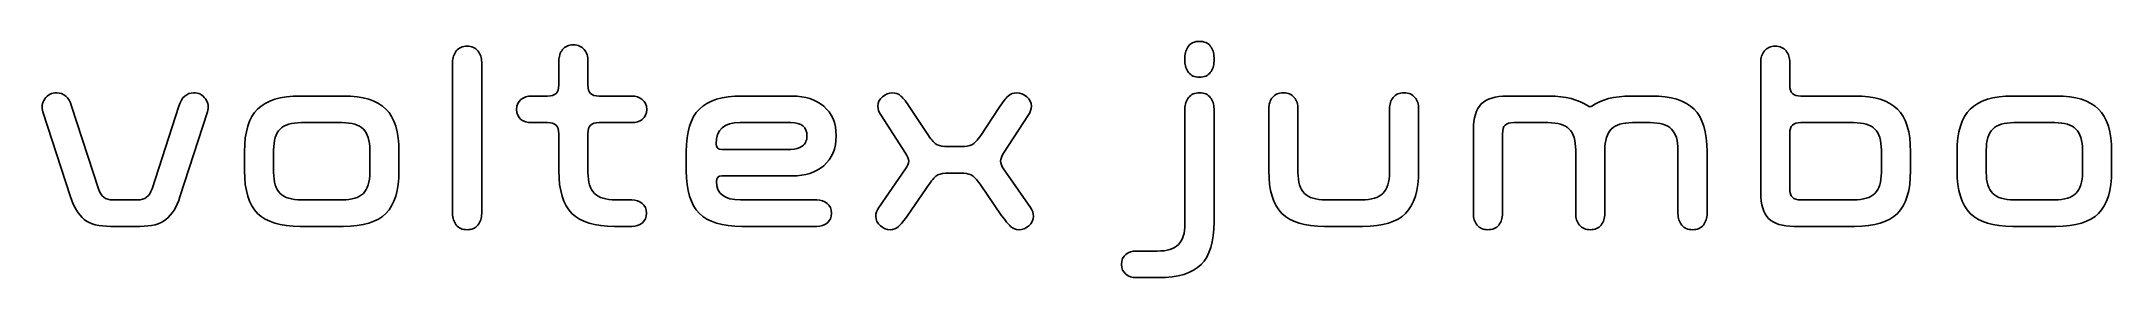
# Model space of a CAD drawing. Extents: x 11 to 161, y 275 to 292.
import ezdxf

# ---------------------------------------------------------------- set-up
doc = ezdxf.new("R2010")
doc.units = 0
doc.layers.add('图层_1', color=7, linetype='CONTINUOUS')

msp = doc.modelspace()

# ---------------------------------------------------------------- linework, layer by layer
at = {"layer": '图层_1', "color": 7}
for points in [[(40.918745, 279.868173), (40.918745, 290.874819)], [(43.035408, 290.874819), (43.035408, 279.868173)], [(48.640335, 289.232288), (48.640335, 290.976418)], [(50.756997, 290.976418), (50.756997, 289.232288)], [(94.140131, 290.959485), (94.140131, 291.230418)], [(96.256794, 291.230418), (96.256794, 290.959485)], [(135.9823, 281.375237), (135.9823, 290.874819)], [(138.09897, 290.874819), (138.09897, 289.232288)], [(13.232788, 287.691358), (15.180117, 281.680037)], [(19.074776, 281.680037), (21.022106, 287.691358)], [(29.844353, 288.41949), (32.977013, 288.41949)], [(46.642205, 288.41949), (47.827536, 288.41949)], [(51.569796, 288.41949), (53.957391, 288.41949)], [(61.94992, 288.41949), (65.624446, 288.41949)], [(74.158838, 287.589758), (75.496568, 285.557762)], [(79.306561, 285.557762), (80.644291, 287.589758)], [(94.140131, 279.140042), (94.140131, 287.488158)], [(96.256794, 287.488158), (96.256794, 279.258575)], [(100.23612, 282.983901), (100.23612, 287.488158)], [(102.35278, 287.488158), (102.35278, 282.865368)], [(109.00757, 282.865368), (109.00757, 287.488158)], [(111.12423, 287.488158), (111.12423, 282.983901)], [(117.54194, 288.41949), (120.60687, 288.41949)], [(126.56739, 288.41949), (128.04059, 288.41949)], [(138.91176, 288.41949), (142.82336, 288.41949)], [(154.30415, 288.41949), (157.43681, 288.41949)], [(13.148121, 281.087371), (11.149992, 287.268026)], [(23.104902, 287.268026), (21.106772, 281.087371)], [(32.892347, 286.489094), (29.929019, 286.489094)], [(47.827536, 286.489094), (46.642205, 286.489094)], [(53.957391, 286.489094), (51.569796, 286.489094)], [(65.505913, 286.489094), (61.814454, 286.489094)], [(73.837105, 284.270831), (72.042175, 287.047893)], [(82.760954, 287.047893), (80.966024, 284.270831)], [(115.10355, 279.868173), (115.10355, 285.981095)], [(120.52221, 286.489094), (118.03301, 286.489094)], [(127.95592, 286.489094), (126.66899, 286.489094)], [(142.73869, 286.489094), (138.91176, 286.489094)], [(157.35214, 286.489094), (154.38881, 286.489094)], [(25.797294, 282.983901), (25.797294, 284.372431)], [(27.913957, 284.490964), (27.913957, 282.865368)], [(34.90741, 282.865368), (34.90741, 284.490964)], [(37.024072, 284.372431), (37.024072, 282.983901)], [(48.640335, 282.983901), (48.640335, 285.676295)], [(50.756997, 285.676295), (50.756997, 282.865368)], [(57.902861, 282.983901), (57.902861, 284.372431)], [(60.476723, 284.541764), (65.505913, 284.541764)], [(76.918965, 284.744964), (77.884164, 284.744964)], [(117.22021, 285.676295), (117.22021, 279.868173)], [(122.53727, 279.868173), (122.53727, 284.490964)], [(124.65393, 284.490964), (124.65393, 279.868173)], [(129.97099, 279.868173), (129.97099, 284.490964)], [(132.08765, 284.372431), (132.08765, 279.868173)], [(138.09897, 285.676295), (138.09897, 281.680037)], [(144.75375, 282.865368), (144.75375, 284.490964)], [(146.87042, 284.372431), (146.87042, 282.983901)], [(150.25709, 282.983901), (150.25709, 284.372431)], [(152.37375, 284.490964), (152.37375, 282.865368)], [(159.3672, 282.865368), (159.3672, 284.490964)], [(161.48386, 284.372431), (161.48386, 282.983901)], [(71.889775, 280.308439), (73.837105, 283.119367)], [(80.966024, 283.119367), (82.913354, 280.308439)], [(65.624446, 282.611368), (60.493656, 282.611368)], [(75.547368, 282.001769), (74.006438, 279.766574)], [(77.833364, 282.814568), (76.969765, 282.814568)], [(80.796691, 279.766574), (79.255761, 282.001769)], [(16.246915, 280.867238), (18.007978, 280.867238)], [(29.929019, 280.867238), (32.892347, 280.867238)], [(52.77206, 280.867238), (53.940458, 280.867238)], [(61.84832, 280.867238), (67.385509, 280.867238)], [(104.36785, 280.867238), (106.99251, 280.867238)], [(138.91176, 280.867238), (142.73869, 280.867238)], [(154.38881, 280.867238), (157.35214, 280.867238)], [(18.194245, 278.936842), (16.060649, 278.936842)], [(32.977013, 278.936842), (29.844353, 278.936842)], [(53.940458, 278.936842), (52.687393, 278.936842)], [(67.385509, 278.936842), (61.94992, 278.936842)], [(107.07718, 278.936842), (104.28318, 278.936842)], [(142.82336, 278.936842), (138.4207, 278.936842)], [(157.43681, 278.936842), (154.30415, 278.936842)], [(90.601071, 277.141912), (92.125068, 277.141912)], [(92.209735, 275.211516), (90.601071, 275.211516)]]:
    msp.add_lwpolyline(points, dxfattribs=at)
for points in [[(43.035408, 290.874819)], [(96.256794, 291.230418)], [(138.09897, 290.874819)], [(96.256794, 287.488158)], [(142.73869, 286.489094)], [(60.476723, 284.541764)], [(124.65393, 284.490964)], [(19.074776, 281.680037)], [(60.087257, 282.204969)], [(77.833364, 282.814568)], [(29.929019, 280.867238)], [(154.38881, 280.867238)], [(32.977013, 278.936842)], [(53.940458, 278.936842)], [(107.07718, 278.936842)], [(157.43681, 278.936842)]]:
    msp.add_lwpolyline(points, close=True, dxfattribs=at)
for points in [[(41.189678, 291.70455), (41.3703, 291.930328), (41.629944, 292.043216), (41.96861, 292.043216)], [(41.96861, 292.043216), (42.318565, 292.043216), (42.583853, 291.930328), (42.764475, 291.70455)], [(48.911268, 291.80615), (49.091889, 292.031927), (49.351533, 292.144816), (49.690199, 292.144816)], [(49.690199, 292.144816), (50.040154, 292.144816), (50.305443, 292.031927), (50.486064, 291.80615)], [(94.140131, 291.230418), (94.140131, 291.557795), (94.230442, 291.834372), (94.411064, 292.06015)], [(94.411064, 292.06015), (94.591686, 292.285927), (94.85133, 292.398816), (95.189996, 292.398816)], [(95.189996, 292.398816), (95.539951, 292.398816), (95.805239, 292.285927), (95.985861, 292.06015)], [(95.985861, 292.06015), (96.166483, 291.834372), (96.256794, 291.557795), (96.256794, 291.230418)], [(136.25324, 291.70455), (136.43386, 291.930328), (136.693503, 292.043216), (137.03217, 292.043216)], [(137.03217, 292.043216), (137.382123, 292.043216), (137.64741, 291.930328), (137.82803, 291.70455)], [(40.918745, 290.874819), (40.918745, 291.202196), (41.009056, 291.478773), (41.189678, 291.70455)], [(42.764475, 291.70455), (42.945097, 291.478773), (43.035408, 291.202196), (43.035408, 290.874819)], [(48.640335, 290.976418), (48.640335, 291.303795), (48.730646, 291.580373), (48.911268, 291.80615)], [(50.486064, 291.80615), (50.666686, 291.580373), (50.756997, 291.303795), (50.756997, 290.976418)], [(94.411064, 290.129753), (94.230442, 290.355531), (94.140131, 290.632108), (94.140131, 290.959485)], [(96.256794, 290.959485), (96.256794, 290.632108), (96.166483, 290.355531), (95.985861, 290.129753)], [(135.9823, 290.874819), (135.9823, 291.202196), (136.072613, 291.478773), (136.25324, 291.70455)], [(137.82803, 291.70455), (138.008657, 291.478773), (138.09897, 291.202196), (138.09897, 290.874819)], [(48.437135, 288.605756), (48.572602, 288.729934), (48.640335, 288.938778), (48.640335, 289.232288)], [(50.756997, 289.232288), (50.756997, 288.938778), (50.819086, 288.729934), (50.943264, 288.605756)], [(95.189996, 289.791087), (94.85133, 289.791087), (94.591686, 289.903976), (94.411064, 290.129753)], [(95.985861, 290.129753), (95.805239, 289.903976), (95.539951, 289.791087), (95.189996, 289.791087)], [(138.09897, 289.232288), (138.09897, 288.938778), (138.161057, 288.729934), (138.28523, 288.605756)], [(11.149992, 287.268026), (11.037103, 287.61798), (11.082259, 287.934069), (11.285458, 288.21629)], [(11.285458, 288.21629), (11.499947, 288.509801), (11.787813, 288.656556), (12.149056, 288.656556)], [(12.149056, 288.656556), (12.657055, 288.656556), (13.018299, 288.334824), (13.232788, 287.691358)], [(21.022106, 287.691358), (21.236594, 288.334824), (21.597838, 288.656556), (22.105837, 288.656556)], [(22.105837, 288.656556), (22.46708, 288.656556), (22.749302, 288.509801), (22.952502, 288.21629)], [(22.952502, 288.21629), (23.166991, 287.934069), (23.217791, 287.61798), (23.104902, 287.268026)], [(25.797294, 284.372431), (25.797294, 285.806117), (26.113382, 286.839048), (26.745559, 287.471225)], [(26.745559, 287.471225), (27.377736, 288.103402), (28.410667, 288.41949), (29.844353, 288.41949)], [(32.977013, 288.41949), (34.4107, 288.41949), (35.443631, 288.103402), (36.075807, 287.471225)], [(36.075807, 287.471225), (36.707984, 286.839048), (37.024072, 285.806117), (37.024072, 284.372431)], [(45.575407, 287.454292), (45.575407, 287.77038), (45.677007, 288.007446), (45.880207, 288.16549)], [(45.880207, 286.72616), (45.677007, 286.895493), (45.575407, 287.138203), (45.575407, 287.454292)], [(45.880207, 288.16549), (46.094696, 288.334823), (46.348695, 288.41949), (46.642205, 288.41949)], [(47.827536, 288.41949), (48.109758, 288.41949), (48.312958, 288.481579), (48.437135, 288.605756)], [(50.943264, 288.605756), (51.067441, 288.481579), (51.276285, 288.41949), (51.569796, 288.41949)], [(53.957391, 288.41949), (54.250902, 288.41949), (54.499257, 288.334823), (54.702456, 288.16549)], [(54.702456, 288.16549), (54.916945, 288.007446), (55.024189, 287.77038), (55.024189, 287.454292)], [(55.024189, 287.454292), (55.024189, 287.138203), (54.916945, 286.895493), (54.702456, 286.72616)], [(57.902861, 284.372431), (57.902861, 285.806117), (58.218949, 286.839048), (58.851126, 287.471225)], [(58.851126, 287.471225), (59.483303, 288.103402), (60.516234, 288.41949), (61.94992, 288.41949)], [(65.624446, 288.41949), (66.550133, 288.41949), (67.306487, 288.171135), (67.893508, 287.674425)], [(67.893508, 287.674425), (68.491818, 287.177715), (68.790973, 286.460872), (68.790973, 285.523896)], [(71.822042, 287.674425), (71.822042, 287.956646), (71.934931, 288.188068), (72.160708, 288.36869)], [(72.042175, 287.047893), (71.89542, 287.262381), (71.822042, 287.471225), (71.822042, 287.674425)], [(72.160708, 288.36869), (72.386485, 288.560601), (72.623552, 288.656556), (72.871907, 288.656556)], [(72.871907, 288.656556), (73.120262, 288.656556), (73.329106, 288.577534), (73.498439, 288.41949)], [(73.498439, 288.41949), (73.679061, 288.261446), (73.899194, 287.984869), (74.158838, 287.589758)], [(80.644291, 287.589758), (80.903935, 287.984869), (81.118424, 288.261446), (81.287757, 288.41949)], [(81.287757, 288.41949), (81.468379, 288.577534), (81.682867, 288.656556), (81.931222, 288.656556)], [(81.931222, 288.656556), (82.179577, 288.656556), (82.416644, 288.560601), (82.642421, 288.36869)], [(82.642421, 288.36869), (82.868198, 288.188068), (82.981087, 287.956646), (82.981087, 287.674425)], [(82.981087, 287.674425), (82.981087, 287.471225), (82.907709, 287.262381), (82.760954, 287.047893)], [(94.140131, 287.488158), (94.140131, 287.815536), (94.230442, 288.092113), (94.411064, 288.31789)], [(94.411064, 288.31789), (94.591686, 288.543668), (94.856974, 288.656556), (95.206929, 288.656556)], [(95.206929, 288.656556), (95.545595, 288.656556), (95.805239, 288.543668), (95.985861, 288.31789)], [(95.985861, 288.31789), (96.166483, 288.092113), (96.256794, 287.815536), (96.256794, 287.488158)], [(100.23612, 287.488158), (100.23612, 287.815536), (100.326433, 288.092113), (100.50706, 288.31789)], [(100.50706, 288.31789), (100.68768, 288.543668), (100.947323, 288.656556), (101.28599, 288.656556)], [(101.28599, 288.656556), (101.635943, 288.656556), (101.90123, 288.543668), (102.08185, 288.31789)], [(102.08185, 288.31789), (102.26247, 288.092113), (102.35278, 287.815536), (102.35278, 287.488158)], [(109.00757, 287.488158), (109.00757, 287.815536), (109.09788, 288.092113), (109.2785, 288.31789)], [(109.2785, 288.31789), (109.459127, 288.543668), (109.724417, 288.656556), (110.07437, 288.656556)], [(110.07437, 288.656556), (110.413037, 288.656556), (110.67268, 288.543668), (110.8533, 288.31789)], [(110.8533, 288.31789), (111.03392, 288.092113), (111.12423, 287.815536), (111.12423, 287.488158)], [(115.10355, 285.981095), (115.10355, 286.839049), (115.29546, 287.459936), (115.67928, 287.843758)], [(115.67928, 287.843758), (116.0631, 288.227579), (116.683987, 288.41949), (117.54194, 288.41949)], [(120.60687, 288.41949), (121.792203, 288.41949), (122.746113, 288.171135), (123.4686, 287.674425)], [(123.4686, 287.674425), (123.54762, 287.629269), (123.626643, 287.629269), (123.70567, 287.674425)], [(123.70567, 287.674425), (124.37171, 288.171135), (125.325617, 288.41949), (126.56739, 288.41949)], [(128.04059, 288.41949), (129.474277, 288.41949), (130.507207, 288.103402), (131.13938, 287.471225)], [(131.13938, 287.471225), (131.77156, 286.839048), (132.08765, 285.806117), (132.08765, 284.372431)], [(138.28523, 288.605756), (138.420697, 288.481579), (138.62954, 288.41949), (138.91176, 288.41949)], [(142.82336, 288.41949), (144.257047, 288.41949), (145.289977, 288.103402), (145.92215, 287.471225)], [(145.92215, 287.471225), (146.55433, 286.839048), (146.87042, 285.806117), (146.87042, 284.372431)], [(150.25709, 284.372431), (150.25709, 285.806117), (150.573177, 286.839048), (151.20535, 287.471225)], [(151.20535, 287.471225), (151.83753, 288.103402), (152.870463, 288.41949), (154.30415, 288.41949)], [(157.43681, 288.41949), (158.87049, 288.41949), (159.90342, 288.103402), (160.5356, 287.471225)], [(160.5356, 287.471225), (161.167773, 286.839048), (161.48386, 285.806117), (161.48386, 284.372431)], [(28.388089, 286.014961), (28.072001, 285.698873), (27.913957, 285.190874), (27.913957, 284.490964)], [(29.929019, 286.489094), (29.217821, 286.489094), (28.704178, 286.33105), (28.388089, 286.014961)], [(34.433277, 286.014961), (34.117189, 286.33105), (33.603546, 286.489094), (32.892347, 286.489094)], [(34.90741, 284.490964), (34.90741, 285.190874), (34.749366, 285.698873), (34.433277, 286.014961)], [(46.642205, 286.489094), (46.348695, 286.489094), (46.094696, 286.568116), (45.880207, 286.72616)], [(48.437135, 286.302827), (48.312958, 286.427005), (48.109758, 286.489094), (47.827536, 286.489094)], [(48.640335, 285.676295), (48.640335, 285.969806), (48.572602, 286.17865), (48.437135, 286.302827)], [(50.943264, 286.302827), (50.819086, 286.17865), (50.756997, 285.969806), (50.756997, 285.676295)], [(51.569796, 286.489094), (51.276285, 286.489094), (51.067441, 286.427005), (50.943264, 286.302827)], [(54.702456, 286.72616), (54.499257, 286.568116), (54.250902, 286.489094), (53.957391, 286.489094)], [(61.814454, 286.489094), (60.651701, 286.489094), (60.070324, 285.97545), (60.070324, 284.948163)], [(66.674311, 285.523896), (66.674311, 286.167361), (66.284845, 286.489094), (65.505913, 286.489094)], [(117.40648, 286.302827), (117.2823, 286.17865), (117.22021, 285.969806), (117.22021, 285.676295)], [(118.03301, 286.489094), (117.75079, 286.489094), (117.541947, 286.427005), (117.40648, 286.302827)], [(122.06314, 286.014961), (121.747047, 286.33105), (121.233403, 286.489094), (120.52221, 286.489094)], [(122.53727, 284.490964), (122.53727, 285.190874), (122.379227, 285.698873), (122.06314, 286.014961)], [(125.12806, 286.014961), (124.811973, 285.698873), (124.65393, 285.190874), (124.65393, 284.490964)], [(126.66899, 286.489094), (125.957797, 286.489094), (125.444153, 286.33105), (125.12806, 286.014961)], [(129.49685, 286.014961), (129.180763, 286.33105), (128.66712, 286.489094), (127.95592, 286.489094)], [(129.97099, 284.490964), (129.97099, 285.190874), (129.812943, 285.698873), (129.49685, 286.014961)], [(138.28523, 286.302827), (138.161057, 286.17865), (138.09897, 285.969806), (138.09897, 285.676295)], [(138.91176, 286.489094), (138.62954, 286.489094), (138.420697, 286.427005), (138.28523, 286.302827)], [(144.27962, 286.014961), (143.963533, 286.33105), (143.44989, 286.489094), (142.73869, 286.489094)], [(144.75375, 284.490964), (144.75375, 285.190874), (144.595707, 285.698873), (144.27962, 286.014961)], [(152.84788, 286.014961), (152.531793, 285.698873), (152.37375, 285.190874), (152.37375, 284.490964)], [(154.38881, 286.489094), (153.67761, 286.489094), (153.163967, 286.33105), (152.84788, 286.014961)], [(158.89307, 286.014961), (158.576983, 286.33105), (158.06334, 286.489094), (157.35214, 286.489094)], [(159.3672, 284.490964), (159.3672, 285.190874), (159.209157, 285.698873), (158.89307, 286.014961)], [(60.070324, 284.948163), (60.070324, 284.67723), (60.20579, 284.541764), (60.476723, 284.541764)], [(65.505913, 284.541764), (65.844579, 284.541764), (66.121156, 284.620786), (66.335645, 284.77883)], [(66.335645, 284.77883), (66.561422, 284.936875), (66.674311, 285.18523), (66.674311, 285.523896)], [(68.790973, 285.523896), (68.790973, 284.58692), (68.491818, 283.864432), (67.893508, 283.356433)], [(75.496568, 285.557762), (75.744923, 285.196519), (75.959412, 284.970741), (76.140034, 284.88043)], [(76.140034, 284.88043), (76.331945, 284.790119), (76.591588, 284.744964), (76.918965, 284.744964)], [(77.884164, 284.744964), (78.211541, 284.744964), (78.46554, 284.790119), (78.646162, 284.88043)], [(78.646162, 284.88043), (78.838073, 284.970741), (79.058206, 285.196519), (79.306561, 285.557762)], [(26.745559, 279.885107), (26.113382, 280.517284), (25.797294, 281.550215), (25.797294, 282.983901)], [(27.913957, 282.865368), (27.913957, 282.165458), (28.072001, 281.657459), (28.388089, 281.341371)], [(34.433277, 281.341371), (34.749366, 281.657459), (34.90741, 282.165458), (34.90741, 282.865368)], [(37.024072, 282.983901), (37.024072, 281.550215), (36.707984, 280.517284), (36.075807, 279.885107)], [(49.5886, 279.885107), (48.956423, 280.517284), (48.640335, 281.550215), (48.640335, 282.983901)], [(50.756997, 282.865368), (50.756997, 282.165458), (50.915041, 281.657459), (51.23113, 281.341371)], [(58.851126, 279.885107), (58.218949, 280.517284), (57.902861, 281.550215), (57.902861, 282.983901)], [(67.893508, 283.356433), (67.306487, 282.859723), (66.550133, 282.611368), (65.624446, 282.611368)], [(74.074171, 283.678166), (74.074171, 283.83621), (73.995149, 284.033765), (73.837105, 284.270831)], [(73.837105, 283.119367), (73.995149, 283.333856), (74.074171, 283.520122), (74.074171, 283.678166)], [(80.966024, 284.270831), (80.819269, 284.033765), (80.745891, 283.83621), (80.745891, 283.678166)], [(80.745891, 283.678166), (80.745891, 283.520122), (80.819269, 283.333856), (80.966024, 283.119367)], [(101.18439, 279.885107), (100.55221, 280.517284), (100.23612, 281.550215), (100.23612, 282.983901)], [(102.35278, 282.865368), (102.35278, 282.165458), (102.510827, 281.657459), (102.82692, 281.341371)], [(108.53344, 281.341371), (108.849527, 281.657459), (109.00757, 282.165458), (109.00757, 282.865368)], [(111.12423, 282.983901), (111.12423, 281.550215), (110.808143, 280.517284), (110.17597, 279.885107)], [(144.27962, 281.341371), (144.595707, 281.657459), (144.75375, 282.165458), (144.75375, 282.865368)], [(146.87042, 282.983901), (146.87042, 281.550215), (146.55433, 280.517284), (145.92215, 279.885107)], [(151.20535, 279.885107), (150.573177, 280.517284), (150.25709, 281.550215), (150.25709, 282.983901)], [(152.37375, 282.865368), (152.37375, 282.165458), (152.531793, 281.657459), (152.84788, 281.341371)], [(158.89307, 281.341371), (159.209157, 281.657459), (159.3672, 282.165458), (159.3672, 282.865368)], [(161.48386, 282.983901), (161.48386, 281.550215), (161.167773, 280.517284), (160.5356, 279.885107)], [(15.180117, 281.680037), (15.270428, 281.386526), (15.40025, 281.177682), (15.569583, 281.053504)], [(18.68531, 281.053504), (18.854643, 281.177682), (18.984465, 281.386526), (19.074776, 281.680037)], [(28.388089, 281.341371), (28.704178, 281.025282), (29.217821, 280.867238), (29.929019, 280.867238)], [(32.892347, 280.867238), (33.603546, 280.867238), (34.117189, 281.025282), (34.433277, 281.341371)], [(51.23113, 281.341371), (51.547218, 281.025282), (52.060861, 280.867238), (52.77206, 280.867238)], [(60.493656, 282.611368), (60.222723, 282.611368), (60.087257, 282.475902), (60.087257, 282.204969)], [(60.087257, 282.204969), (60.087257, 281.313148), (60.674278, 280.867238), (61.84832, 280.867238)], [(76.190834, 282.679101), (76.010212, 282.58879), (75.795723, 282.363013), (75.547368, 282.001769)], [(76.969765, 282.814568), (76.642388, 282.814568), (76.382745, 282.769412), (76.190834, 282.679101)], [(78.595362, 282.679101), (78.41474, 282.769412), (78.160741, 282.814568), (77.833364, 282.814568)], [(79.255761, 282.001769), (79.007406, 282.363013), (78.787273, 282.58879), (78.595362, 282.679101)], [(102.82692, 281.341371), (103.143007, 281.025282), (103.65665, 280.867238), (104.36785, 280.867238)], [(106.99251, 280.867238), (107.70371, 280.867238), (108.217353, 281.025282), (108.53344, 281.341371)], [(136.55804, 279.512574), (136.174213, 279.896395), (135.9823, 280.517283), (135.9823, 281.375237)], [(138.09897, 281.680037), (138.09897, 281.386526), (138.161057, 281.177682), (138.28523, 281.053504)], [(142.73869, 280.867238), (143.44989, 280.867238), (143.963533, 281.025282), (144.27962, 281.341371)], [(152.84788, 281.341371), (153.163967, 281.025282), (153.67761, 280.867238), (154.38881, 280.867238)], [(157.35214, 280.867238), (158.06334, 280.867238), (158.576983, 281.025282), (158.89307, 281.341371)], [(14.147186, 279.444841), (13.718209, 279.794796), (13.385187, 280.342306), (13.148121, 281.087371)], [(15.569583, 281.053504), (15.738916, 280.929327), (15.964694, 280.867238), (16.246915, 280.867238)], [(18.007978, 280.867238), (18.2902, 280.867238), (18.515977, 280.929327), (18.68531, 281.053504)], [(21.106772, 281.087371), (20.869706, 280.342306), (20.53104, 279.794796), (20.090774, 279.444841)], [(29.844353, 278.936842), (28.410667, 278.936842), (27.377736, 279.25293), (26.745559, 279.885107)], [(36.075807, 279.885107), (35.443631, 279.25293), (34.4107, 278.936842), (32.977013, 278.936842)], [(41.189678, 279.038442), (41.009056, 279.264219), (40.918745, 279.540796), (40.918745, 279.868173)], [(43.035408, 279.868173), (43.035408, 279.540796), (42.945097, 279.264219), (42.764475, 279.038442)], [(52.687393, 278.936842), (51.253707, 278.936842), (50.220776, 279.25293), (49.5886, 279.885107)], [(53.940458, 280.867238), (54.233968, 280.867238), (54.482323, 280.782572), (54.685523, 280.613239)], [(54.685523, 280.613239), (54.900012, 280.455194), (55.007256, 280.218128), (55.007256, 279.90204)], [(55.007256, 279.90204), (55.007256, 279.585952), (54.900012, 279.343241), (54.685523, 279.173908)], [(61.94992, 278.936842), (60.516234, 278.936842), (59.483303, 279.25293), (58.851126, 279.885107)], [(67.385509, 280.867238), (67.67902, 280.867238), (67.927375, 280.782572), (68.130574, 280.613239)], [(68.130574, 280.613239), (68.345063, 280.455194), (68.452307, 280.218128), (68.452307, 279.90204)], [(68.452307, 279.90204), (68.452307, 279.585952), (68.345063, 279.343241), (68.130574, 279.173908)], [(71.669642, 279.681907), (71.669642, 279.885107), (71.74302, 280.093951), (71.889775, 280.308439)], [(82.913354, 280.308439), (83.060109, 280.093951), (83.133487, 279.885107), (83.133487, 279.681907)], [(104.28318, 278.936842), (102.849493, 278.936842), (101.816563, 279.25293), (101.18439, 279.885107)], [(110.17597, 279.885107), (109.54379, 279.25293), (108.51086, 278.936842), (107.07718, 278.936842)], [(115.37448, 279.038442), (115.19386, 279.264219), (115.10355, 279.540796), (115.10355, 279.868173)], [(117.22021, 279.868173), (117.22021, 279.540796), (117.1299, 279.264219), (116.94928, 279.038442)], [(122.8082, 279.038442), (122.62758, 279.264219), (122.53727, 279.540796), (122.53727, 279.868173)], [(124.65393, 279.868173), (124.65393, 279.540796), (124.56362, 279.264219), (124.383, 279.038442)], [(130.24192, 279.038442), (130.0613, 279.264219), (129.97099, 279.540796), (129.97099, 279.868173)], [(132.08765, 279.868173), (132.08765, 279.540796), (131.99734, 279.264219), (131.81672, 279.038442)], [(138.28523, 281.053504), (138.420697, 280.929327), (138.62954, 280.867238), (138.91176, 280.867238)], [(145.92215, 279.885107), (145.289977, 279.25293), (144.257047, 278.936842), (142.82336, 278.936842)], [(154.30415, 278.936842), (152.870463, 278.936842), (151.83753, 279.25293), (151.20535, 279.885107)], [(160.5356, 279.885107), (159.90342, 279.25293), (158.87049, 278.936842), (157.43681, 278.936842)], [(16.060649, 278.936842), (15.225273, 278.936842), (14.587452, 279.106175), (14.147186, 279.444841)], [(20.090774, 279.444841), (19.661797, 279.106175), (19.029621, 278.936842), (18.194245, 278.936842)], [(41.96861, 278.699776), (41.629944, 278.699776), (41.3703, 278.812665), (41.189678, 279.038442)], [(42.764475, 279.038442), (42.583853, 278.812665), (42.318565, 278.699776), (41.96861, 278.699776)], [(54.685523, 279.173908), (54.482323, 279.015864), (54.233968, 278.936842), (53.940458, 278.936842)], [(68.130574, 279.173908), (67.927375, 279.015864), (67.67902, 278.936842), (67.385509, 278.936842)], [(72.008308, 278.970709), (71.782531, 279.16262), (71.669642, 279.399686), (71.669642, 279.681907)], [(72.719507, 278.699776), (72.471152, 278.699776), (72.234085, 278.790087), (72.008308, 278.970709)], [(73.329106, 278.936842), (73.159773, 278.778798), (72.956573, 278.699776), (72.719507, 278.699776)], [(74.006438, 279.766574), (73.724216, 279.360175), (73.498439, 279.083597), (73.329106, 278.936842)], [(81.474023, 278.936842), (81.30469, 279.083597), (81.078913, 279.360175), (80.796691, 279.766574)], [(82.083622, 278.699776), (81.846556, 278.699776), (81.643356, 278.778798), (81.474023, 278.936842)], [(82.794821, 278.970709), (82.569044, 278.790087), (82.331977, 278.699776), (82.083622, 278.699776)], [(83.133487, 279.681907), (83.133487, 279.399686), (83.020598, 279.16262), (82.794821, 278.970709)], [(93.665999, 277.616045), (93.982087, 277.932133), (94.140131, 278.440132), (94.140131, 279.140042)], [(96.256794, 279.258575), (96.256794, 277.824889), (95.940706, 276.791958), (95.308529, 276.159781)], [(116.15341, 278.699776), (115.81475, 278.699776), (115.555107, 278.812665), (115.37448, 279.038442)], [(116.94928, 279.038442), (116.76866, 278.812665), (116.50337, 278.699776), (116.15341, 278.699776)], [(123.60407, 278.699776), (123.25411, 278.699776), (122.98882, 278.812665), (122.8082, 279.038442)], [(124.383, 279.038442), (124.20238, 278.812665), (123.942737, 278.699776), (123.60407, 278.699776)], [(131.03778, 278.699776), (130.687827, 278.699776), (130.42254, 278.812665), (130.24192, 279.038442)], [(131.81672, 279.038442), (131.636093, 278.812665), (131.376447, 278.699776), (131.03778, 278.699776)], [(138.4207, 278.936842), (137.562747, 278.936842), (136.94186, 279.128753), (136.55804, 279.512574)], [(89.534274, 276.176714), (89.534274, 276.492802), (89.641518, 276.735513), (89.856006, 276.904846)], [(89.856006, 276.904846), (90.059206, 277.06289), (90.307561, 277.141912), (90.601071, 277.141912)], [(92.125068, 277.141912), (92.836267, 277.141912), (93.34991, 277.299956), (93.665999, 277.616045)], [(89.856006, 275.465515), (89.641518, 275.62356), (89.534274, 275.860626), (89.534274, 276.176714)], [(90.601071, 275.211516), (90.307561, 275.211516), (90.059206, 275.296182), (89.856006, 275.465515)], [(95.308529, 276.159781), (94.676352, 275.527604), (93.643421, 275.211516), (92.209735, 275.211516)]]:
    msp.add_open_spline(points, degree=3, dxfattribs=at)

doc.saveas('drawing.dxf')
